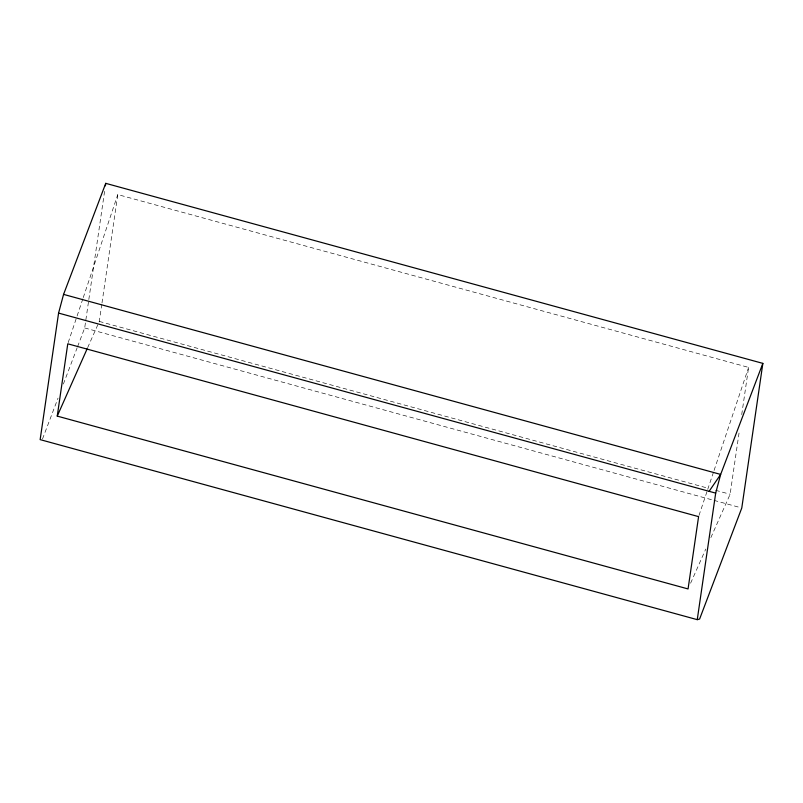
<?xml version="1.0" encoding="UTF-8"?>
<svg xmlns="http://www.w3.org/2000/svg" width="803" height="803" viewBox="0 0 803 803"><rect width="100%" height="100%" fill="white"/><g stroke="black" fill="none" stroke-linecap="round" stroke-linejoin="round"><path stroke-width="0.6" stroke-dasharray="4.01 3.01" d="M77.58 346.655L84.686 327.955L88.641 300.764M88.822 299.529L104.852 189.528M87.647 347.669L99.301 321.431L101.81 304.186M101.991 302.962L117.78 194.577L748.597 367.413L741.601 415.442M710.866 537.608L730.118 494.267L739.443 430.227M68.175 342.62L82.86 298.796M83.251 297.612L117.78 194.577M698.991 515.446L707.323 490.583M707.714 489.398L713.676 471.632M714.068 470.448L748.597 367.413M42.499 439L58.047 398.087M63.367 384.065L77.138 347.829M690.59 583.239L705.797 549.021M99.301 321.431L708.366 488.304M715.614 490.292L730.118 494.267M84.686 327.955L712.793 500.048M714.008 500.379L739.372 507.325"/><path stroke-width="1.2" d="M58.579 313.09L40.15 439.622L697.255 619.655L699.604 619.043L741.781 507.988L762.85 363.378L105.745 183.345L63.567 294.39L58.579 313.09L715.684 493.122L697.255 619.655M57.244 416.105L67.773 343.804L698.59 516.63L688.061 588.94L57.244 416.105L87.136 348.813M105.394 185.814L105.745 183.345M715.684 493.122L720.662 474.422L762.85 363.378M709.109 491.316L720.662 474.422L63.567 294.39"/></g></svg>
